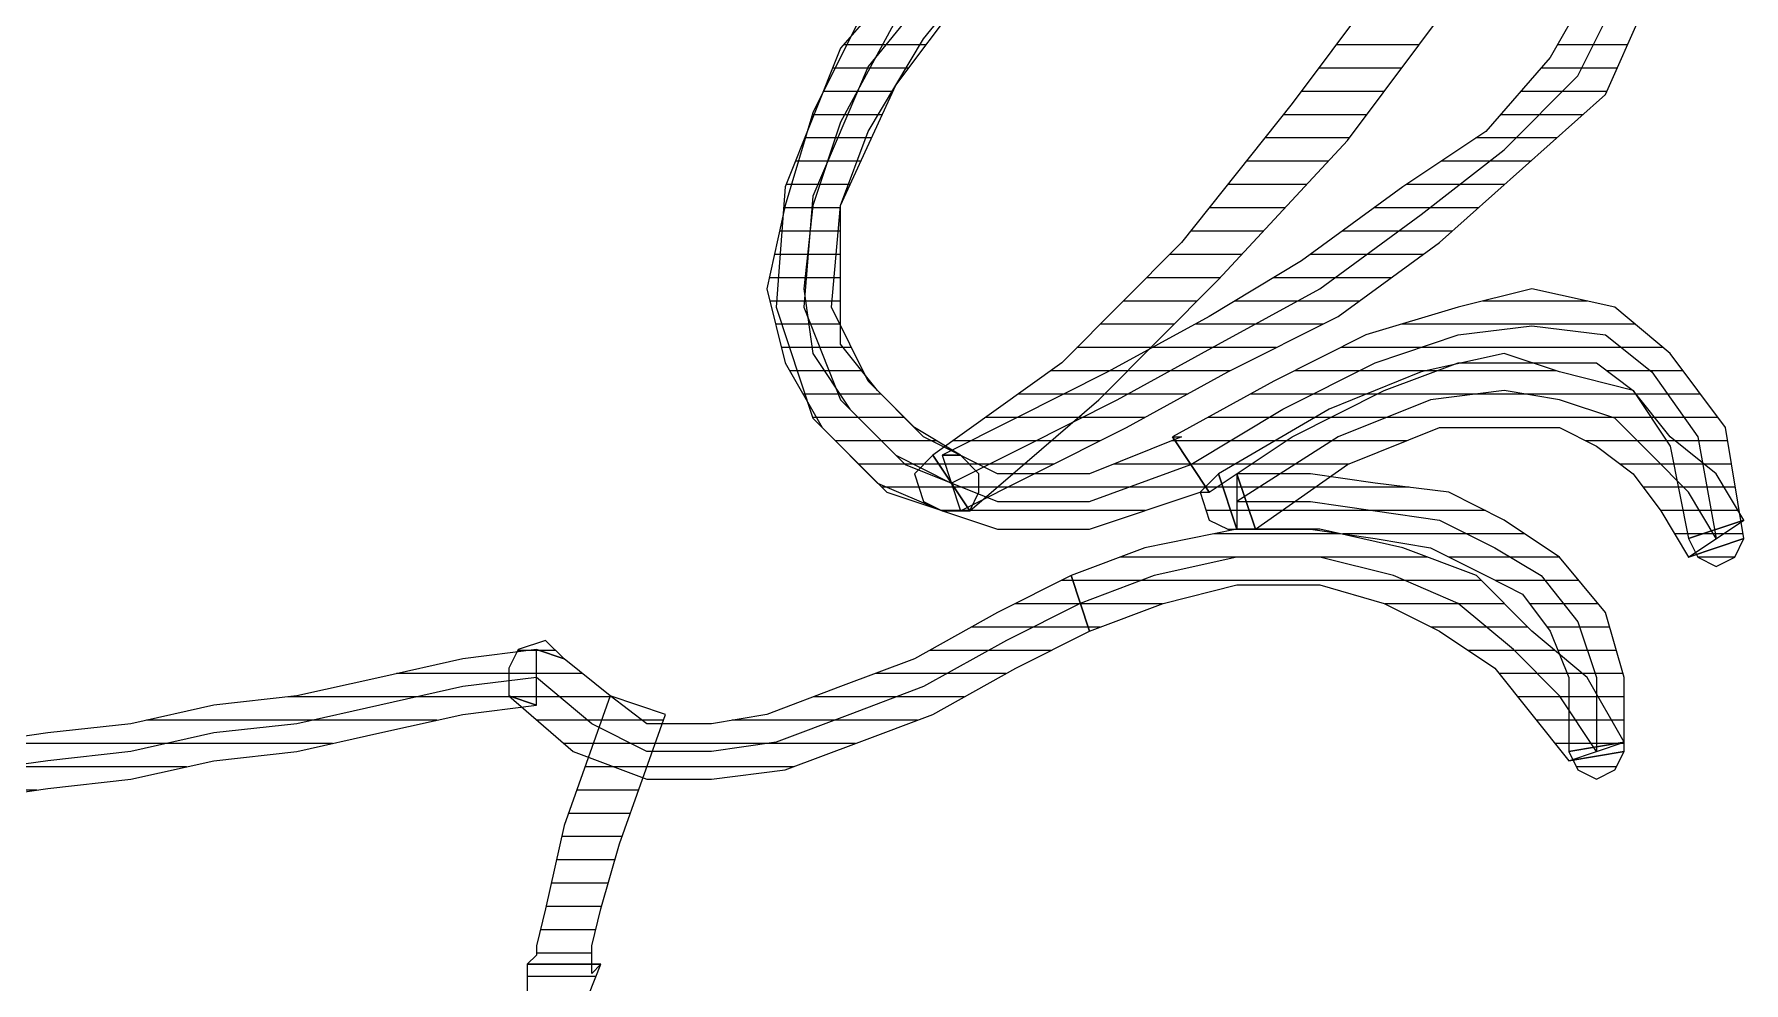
# Model space of a CAD drawing. Header units: millimetres. Extents: x 33350 to 35310, y -217097 to -211540.
# Drawn here: x 34599.05 to 34608.22, y -214352.88 to -214347.79 of the extents above; entities that cross this region are included whole.
import ezdxf

# ---------------------------------------------------------------- set-up
doc = ezdxf.new("R2010")
doc.units = ezdxf.units.MM
doc.header["$LTSCALE"] = 60
doc.header["$MEASUREMENT"] = 0
pattern_1 = [(360, (-5108.51305, -673.59423), (1e-16, 0.125), [25])]

# ---------------------------------------------------------------- blocks, each defined once
blk = doc.blocks.new('by')
at = {"ltscale": 30}
h = blk.add_hatch(dxfattribs=at)
h.set_pattern_fill('DC_LINES', color=256, scale=0.1, style=0)
h.set_pattern_definition(pattern_1)
edge = h.paths.add_edge_path(flags=0)
edge.add_line((6392.739, 2220.5842), (6392.8874, 2220.0377))
edge.add_line((6392.8874, 2220.0377), (6393.1843, 2219.2927))
edge.add_line((6393.1843, 2219.2927), (6393.5808, 2218.5972))
edge.add_line((6393.5808, 2218.5972), (6394.0749, 2217.8024))
edge.add_line((6394.0749, 2217.8024), (6394.6687, 2217.0076))
edge.add_line((6394.6687, 2217.0076), (6395.2624, 2216.2626))
edge.add_line((6395.2624, 2216.2626), (6395.906, 2215.6168))
edge.add_line((6395.906, 2215.6168), (6396.5984, 2215.1201))
edge.add_line((6396.5984, 2215.1201), (6396.4001, 2214.822))
edge.add_line((6396.4001, 2214.822), (6395.7077, 2215.418))
edge.add_line((6395.7077, 2215.418), (6395.0642, 2216.0639))
edge.add_line((6395.0642, 2216.0639), (6394.3718, 2216.8089))
edge.add_line((6394.3718, 2216.8089), (6393.778, 2217.6037))
edge.add_line((6393.778, 2217.6037), (6393.2839, 2218.3985))
edge.add_line((6393.2839, 2218.3985), (6392.8874, 2219.1933))
edge.add_line((6392.8874, 2219.1933), (6392.5905, 2219.9384))
edge.add_line((6392.5905, 2219.9384), (6392.4421, 2220.5842))
h = blk.add_hatch(dxfattribs=at)
h.set_pattern_fill('DC_LINES', color=256, scale=0.1, style=0)
h.set_pattern_definition(pattern_1)
edge = h.paths.add_edge_path(flags=0)
edge.add_line((6395.3122, 2215.2194), (6395.2624, 2215.2194))
edge.add_line((6395.2624, 2215.2194), (6395.7575, 2215.0206))
edge.add_line((6395.7575, 2215.0206), (6396.2517, 2215.0206))
edge.add_line((6396.2517, 2215.0206), (6396.6482, 2215.2194))
edge.add_line((6396.6482, 2215.2194), (6396.945, 2215.5174))
edge.add_line((6396.945, 2215.5174), (6397.1423, 2215.9148))
edge.add_line((6397.1423, 2215.9148), (6397.0935, 2216.4613))
edge.add_line((6397.0935, 2216.4613), (6396.7966, 2217.107))
edge.add_line((6396.7966, 2217.107), (6396.2029, 2217.9018))
edge.add_line((6396.2029, 2217.9018), (6396.4001, 2218.1005))
edge.add_line((6396.4001, 2218.1005), (6397.0935, 2217.3057))
edge.add_line((6397.0935, 2217.3057), (6397.3904, 2216.5606))
edge.add_line((6397.3904, 2216.5606), (6397.4392, 2215.9148))
edge.add_line((6397.4392, 2215.9148), (6397.2419, 2215.3187))
edge.add_line((6397.2419, 2215.3187), (6396.8454, 2214.9213))
edge.add_line((6396.8454, 2214.9213), (6396.2517, 2214.7227))
edge.add_line((6396.2517, 2214.7227), (6395.7575, 2214.7227))
edge.add_line((6395.7575, 2214.7227), (6395.1638, 2214.9213))
edge.add_line((6395.1638, 2214.9213), (6395.114, 2214.9213))
h = blk.add_hatch(dxfattribs=at)
h.set_pattern_fill('DC_LINES', color=256, scale=0.1, style=0)
h.set_pattern_definition(pattern_1)
edge = h.paths.add_edge_path(flags=0)
edge.add_line((6396.5486, 2215.1201), (6396.4499, 2215.1201))
edge.add_line((6396.4499, 2215.1201), (6396.697, 2215.2691))
edge.add_line((6396.697, 2215.2691), (6396.8952, 2215.4677))
edge.add_line((6396.8952, 2215.4677), (6397.0935, 2215.7161))
edge.add_line((6397.0935, 2215.7161), (6397.0935, 2216.0142))
edge.add_line((6397.0935, 2216.0142), (6397.0935, 2216.4613))
edge.add_line((6397.0935, 2216.4613), (6396.945, 2216.8587))
edge.add_line((6396.945, 2216.8587), (6396.6482, 2217.3554))
edge.add_line((6396.6482, 2217.3554), (6396.2029, 2217.9018))
edge.add_line((6396.2029, 2217.9018), (6396.4001, 2218.1005))
edge.add_line((6396.4001, 2218.1005), (6396.945, 2217.5541))
edge.add_line((6396.945, 2217.5541), (6397.2419, 2216.958))
edge.add_line((6397.2419, 2216.958), (6397.3904, 2216.4613))
edge.add_line((6397.3904, 2216.4613), (6397.489, 2216.0142))
edge.add_line((6397.489, 2216.0142), (6397.3904, 2215.6168))
edge.add_line((6397.3904, 2215.6168), (6397.1921, 2215.2691))
edge.add_line((6397.1921, 2215.2691), (6396.8952, 2214.971))
edge.add_line((6396.8952, 2214.971), (6396.5486, 2214.822))
edge.add_line((6396.5486, 2214.822), (6396.4499, 2214.822))
edge.add_line((6396.4499, 2214.822), (6396.5486, 2214.822))
edge.add_line((6396.5486, 2214.822), (6396.4001, 2214.822))
edge.add_line((6396.4001, 2214.822), (6396.3513, 2214.9213))
edge.add_line((6396.3513, 2214.9213), (6396.3513, 2215.0206))
edge.add_line((6396.3513, 2215.0206), (6396.4499, 2215.1201))
h = blk.add_hatch(dxfattribs=at)
h.set_pattern_fill('DC_LINES', color=256, scale=0.1, style=0)
h.set_pattern_definition(pattern_1)
edge = h.paths.add_edge_path(flags=0)
edge.add_line((6393.0857, 2217.6037), (6393.2839, 2217.256))
edge.add_line((6393.2839, 2217.256), (6393.6296, 2216.8587))
edge.add_line((6393.6296, 2216.8587), (6394.0749, 2216.5606))
edge.add_line((6394.0749, 2216.5606), (6394.6198, 2216.1632))
edge.add_line((6394.6198, 2216.1632), (6395.114, 2215.8651))
edge.add_line((6395.114, 2215.8651), (6395.6579, 2215.5672))
edge.add_line((6395.6579, 2215.5672), (6396.153, 2215.3187))
edge.add_line((6396.153, 2215.3187), (6396.5486, 2215.1201))
edge.add_line((6396.5486, 2215.1201), (6396.4499, 2214.822))
edge.add_line((6396.4499, 2214.822), (6396.0544, 2215.0206))
edge.add_line((6396.0544, 2215.0206), (6395.5593, 2215.2691))
edge.add_line((6395.5593, 2215.2691), (6395.0154, 2215.5672))
edge.add_line((6395.0154, 2215.5672), (6394.4216, 2215.8651))
edge.add_line((6394.4216, 2215.8651), (6393.8777, 2216.2626))
edge.add_line((6393.8777, 2216.2626), (6393.4323, 2216.6599))
edge.add_line((6393.4323, 2216.6599), (6392.987, 2217.0573))
edge.add_line((6392.987, 2217.0573), (6392.7888, 2217.5044))
h = blk.add_hatch(dxfattribs=at)
h.set_pattern_fill('DC_LINES', color=256, scale=0.1, style=0)
h.set_pattern_definition(pattern_1)
edge = h.paths.add_edge_path(flags=0)
edge.add_line((6392.5417, 2214.5736), (6392.2448, 2214.673))
edge.add_line((6392.2448, 2214.673), (6392.3435, 2215.2691))
edge.add_line((6392.3435, 2215.2691), (6392.6404, 2215.6665))
edge.add_line((6392.6404, 2215.6665), (6392.9372, 2215.9148))
edge.add_line((6392.9372, 2215.9148), (6393.3825, 2216.0142))
edge.add_line((6393.3825, 2216.0142), (6393.778, 2215.9148))
edge.add_line((6393.778, 2215.9148), (6394.2732, 2215.7658))
edge.add_line((6394.2732, 2215.7658), (6394.7673, 2215.5174))
edge.add_line((6394.7673, 2215.5174), (6395.3122, 2215.2194))
edge.add_line((6395.3122, 2215.2194), (6395.114, 2214.9213))
edge.add_line((6395.114, 2214.9213), (6394.6687, 2215.2194))
edge.add_line((6394.6687, 2215.2194), (6394.1745, 2215.4677))
edge.add_line((6394.1745, 2215.4677), (6393.778, 2215.6168))
edge.add_line((6393.778, 2215.6168), (6393.3825, 2215.6168))
edge.add_line((6393.3825, 2215.6168), (6393.0359, 2215.6168))
edge.add_line((6393.0359, 2215.6168), (6392.8386, 2215.4677))
edge.add_line((6392.8386, 2215.4677), (6392.6404, 2215.1698))
edge.add_line((6392.6404, 2215.1698), (6392.5417, 2214.673))
edge.add_line((6392.5417, 2214.673), (6392.2448, 2214.7723))
edge.add_line((6392.2448, 2214.7723), (6392.5417, 2214.673))
edge.add_line((6392.5417, 2214.673), (6392.4919, 2214.5736))
edge.add_line((6392.4919, 2214.5736), (6392.3933, 2214.5239))
edge.add_line((6392.3933, 2214.5239), (6392.2937, 2214.5736))
edge.add_line((6392.2937, 2214.5736), (6392.2448, 2214.673))
h = blk.add_hatch(dxfattribs=at)
h.set_pattern_fill('DC_LINES', color=256, scale=0.1, style=0)
h.set_pattern_definition(pattern_1)
edge = h.paths.add_edge_path(flags=0)
edge.add_line((6394.9655, 2215.0206), (6394.8669, 2214.7227))
edge.add_line((6394.8669, 2214.7227), (6394.3718, 2215.0703))
edge.add_line((6394.3718, 2215.0703), (6393.8777, 2215.2691))
edge.add_line((6393.8777, 2215.2691), (6393.531, 2215.2691))
edge.add_line((6393.531, 2215.2691), (6393.2341, 2215.2691))
edge.add_line((6393.2341, 2215.2691), (6393.0359, 2215.1698))
edge.add_line((6393.0359, 2215.1698), (6392.8386, 2215.0206))
edge.add_line((6392.8386, 2215.0206), (6392.6902, 2214.822))
edge.add_line((6392.6902, 2214.822), (6392.5417, 2214.5736))
edge.add_line((6392.5417, 2214.5736), (6392.2448, 2214.7723))
edge.add_line((6392.2448, 2214.7723), (6392.3933, 2215.0206))
edge.add_line((6392.3933, 2215.0206), (6392.6404, 2215.2194))
edge.add_line((6392.6404, 2215.2194), (6392.8386, 2215.4677))
edge.add_line((6392.8386, 2215.4677), (6393.2341, 2215.5672))
edge.add_line((6393.2341, 2215.5672), (6393.531, 2215.6665))
edge.add_line((6393.531, 2215.6665), (6393.9763, 2215.5672))
edge.add_line((6393.9763, 2215.5672), (6394.4714, 2215.3684))
edge.add_line((6394.4714, 2215.3684), (6395.0642, 2215.0206))
edge.add_line((6395.0642, 2215.0206), (6394.9655, 2214.7227))
edge.add_line((6394.9655, 2214.7227), (6395.0642, 2215.0206))
edge.add_line((6395.0642, 2215.0206), (6395.1638, 2214.9213))
edge.add_line((6395.1638, 2214.9213), (6395.114, 2214.7723))
edge.add_line((6395.114, 2214.7723), (6395.0154, 2214.7227))
edge.add_line((6395.0154, 2214.7227), (6394.8669, 2214.7227))
h = blk.add_hatch(dxfattribs=at)
h.set_pattern_fill('DC_LINES', color=256, scale=0.1, style=0)
h.set_pattern_definition(pattern_1)
edge = h.paths.add_edge_path(flags=0)
edge.add_line((6393.1843, 2213.4808), (6392.8874, 2213.5305))
edge.add_line((6392.8874, 2213.5305), (6392.8874, 2213.9279))
edge.add_line((6392.8874, 2213.9279), (6392.987, 2214.2756))
edge.add_line((6392.987, 2214.2756), (6393.2341, 2214.5736))
edge.add_line((6393.2341, 2214.5736), (6393.531, 2214.7723))
edge.add_line((6393.531, 2214.7723), (6393.8279, 2214.9213))
edge.add_line((6393.8279, 2214.9213), (6394.2234, 2214.971))
edge.add_line((6394.2234, 2214.971), (6394.57, 2215.0206))
edge.add_line((6394.57, 2215.0206), (6394.9655, 2215.0206))
edge.add_line((6394.9655, 2215.0206), (6394.9655, 2214.7227))
edge.add_line((6394.9655, 2214.7227), (6394.57, 2214.7227))
edge.add_line((6394.57, 2214.7227), (6394.2234, 2214.673))
edge.add_line((6394.2234, 2214.673), (6393.9265, 2214.6232))
edge.add_line((6393.9265, 2214.6232), (6393.6296, 2214.4743))
edge.add_line((6393.6296, 2214.4743), (6393.4323, 2214.375))
edge.add_line((6393.4323, 2214.375), (6393.2839, 2214.1762))
edge.add_line((6393.2839, 2214.1762), (6393.1843, 2213.9279))
edge.add_line((6393.1843, 2213.9279), (6393.1843, 2213.5305))
edge.add_line((6393.1843, 2213.5305), (6392.8874, 2213.5802))
edge.add_line((6392.8874, 2213.5802), (6393.1843, 2213.5305))
edge.add_line((6393.1843, 2213.5305), (6393.1355, 2213.431))
edge.add_line((6393.1355, 2213.431), (6393.0359, 2213.3814))
edge.add_line((6393.0359, 2213.3814), (6392.9372, 2213.431))
edge.add_line((6392.9372, 2213.431), (6392.8874, 2213.5305))
h = blk.add_hatch(dxfattribs=at)
h.set_pattern_fill('DC_LINES', color=256, scale=0.1, style=0)
h.set_pattern_definition(pattern_1)
edge = h.paths.add_edge_path(flags=0)
edge.add_line((6395.7575, 2214.1762), (6395.362, 2214.3252))
edge.add_line((6395.362, 2214.3252), (6394.9655, 2214.4246))
edge.add_line((6394.9655, 2214.4246), (6394.5202, 2214.4246))
edge.add_line((6394.5202, 2214.4246), (6394.1745, 2214.3252))
edge.add_line((6394.1745, 2214.3252), (6393.8777, 2214.1762))
edge.add_line((6393.8777, 2214.1762), (6393.5808, 2213.9776))
edge.add_line((6393.5808, 2213.9776), (6393.3825, 2213.7291))
edge.add_line((6393.3825, 2213.7291), (6393.1843, 2213.4808))
edge.add_line((6393.1843, 2213.4808), (6392.8874, 2213.5802))
edge.add_line((6392.8874, 2213.5802), (6393.0857, 2213.9279))
edge.add_line((6393.0857, 2213.9279), (6393.3825, 2214.1762))
edge.add_line((6393.3825, 2214.1762), (6393.6794, 2214.4743))
edge.add_line((6393.6794, 2214.4743), (6394.0749, 2214.6232))
edge.add_line((6394.0749, 2214.6232), (6394.5202, 2214.7227))
edge.add_line((6394.5202, 2214.7227), (6394.9655, 2214.7227))
edge.add_line((6394.9655, 2214.7227), (6395.4607, 2214.6232))
edge.add_line((6395.4607, 2214.6232), (6395.8562, 2214.4743))
h = blk.add_hatch(dxfattribs=at)
h.set_pattern_fill('DC_LINES', color=256, scale=0.1, style=0)
h.set_pattern_definition(pattern_1)
edge = h.paths.add_edge_path(flags=0)
edge.add_line((6398.7263, 2213.7788), (6398.8738, 2213.8285))
edge.add_line((6398.8738, 2213.8285), (6398.528, 2213.5305))
edge.add_line((6398.528, 2213.5305), (6398.1325, 2213.3814))
edge.add_line((6398.1325, 2213.3814), (6397.7859, 2213.3814))
edge.add_line((6397.7859, 2213.3814), (6397.3904, 2213.431))
edge.add_line((6397.3904, 2213.431), (6396.9939, 2213.5802))
edge.add_line((6396.9939, 2213.5802), (6396.5984, 2213.7291))
edge.add_line((6396.5984, 2213.7291), (6396.153, 2213.9776))
edge.add_line((6396.153, 2213.9776), (6395.7575, 2214.1762))
edge.add_line((6395.7575, 2214.1762), (6395.8562, 2214.4743))
edge.add_line((6395.8562, 2214.4743), (6396.2517, 2214.2756))
edge.add_line((6396.2517, 2214.2756), (6396.697, 2214.0272))
edge.add_line((6396.697, 2214.0272), (6397.0935, 2213.8781))
edge.add_line((6397.0935, 2213.8781), (6397.489, 2213.7291))
edge.add_line((6397.489, 2213.7291), (6397.7859, 2213.6795))
edge.add_line((6397.7859, 2213.6795), (6398.1325, 2213.6795))
edge.add_line((6398.1325, 2213.6795), (6398.3298, 2213.8285))
edge.add_line((6398.3298, 2213.8285), (6398.5779, 2214.0272))
edge.add_line((6398.5779, 2214.0272), (6398.7263, 2214.0769))
edge.add_line((6398.7263, 2214.0769), (6398.5779, 2214.0272))
edge.add_line((6398.5779, 2214.0272), (6398.6765, 2214.1265))
edge.add_line((6398.6765, 2214.1265), (6398.8249, 2214.0769))
edge.add_line((6398.8249, 2214.0769), (6398.8738, 2213.9776))
edge.add_line((6398.8738, 2213.9776), (6398.8738, 2213.8285))
h = blk.add_hatch(dxfattribs=at)
h.set_pattern_fill('DC_LINES', color=256, scale=0.1, style=0)
h.set_pattern_definition(pattern_1)
edge = h.paths.add_edge_path(flags=0)
edge.add_line((6401.9909, 2213.2324), (6401.6941, 2213.2821))
edge.add_line((6401.6941, 2213.2821), (6401.3484, 2213.3317))
edge.add_line((6401.3484, 2213.3317), (6400.903, 2213.3814))
edge.add_line((6400.903, 2213.3814), (6400.4577, 2213.4808))
edge.add_line((6400.4577, 2213.4808), (6400.0124, 2213.5305))
edge.add_line((6400.0124, 2213.5305), (6399.5671, 2213.6298))
edge.add_line((6399.5671, 2213.6298), (6399.1218, 2213.7291))
edge.add_line((6399.1218, 2213.7291), (6398.7263, 2213.7788))
edge.add_line((6398.7263, 2213.7788), (6398.7263, 2214.0769))
edge.add_line((6398.7263, 2214.0769), (6399.1218, 2214.0272))
edge.add_line((6399.1218, 2214.0272), (6399.5671, 2213.9279))
edge.add_line((6399.5671, 2213.9279), (6400.0124, 2213.8285))
edge.add_line((6400.0124, 2213.8285), (6400.4577, 2213.7788))
edge.add_line((6400.4577, 2213.7788), (6400.903, 2213.6795))
edge.add_line((6400.903, 2213.6795), (6401.3484, 2213.6298))
edge.add_line((6401.3484, 2213.6298), (6401.6941, 2213.5802))
edge.add_line((6401.6941, 2213.5802), (6401.9909, 2213.5305))
h = blk.add_hatch(dxfattribs=at)
h.set_pattern_fill('DC_LINES', color=256, scale=0.1, style=0)
h.set_pattern_definition(pattern_1)
edge = h.paths.add_edge_path(flags=0)
edge.add_line((6398.3796, 2212.388), (6398.4284, 2212.3383))
edge.add_line((6398.4284, 2212.3383), (6398.4284, 2212.4873))
edge.add_line((6398.4284, 2212.4873), (6398.3796, 2212.686))
edge.add_line((6398.3796, 2212.686), (6398.281, 2213.0337))
edge.add_line((6398.281, 2213.0337), (6398.0329, 2213.7291))
edge.add_line((6398.0329, 2213.7291), (6398.3298, 2213.8285))
edge.add_line((6398.3298, 2213.8285), (6398.5779, 2213.1331))
edge.add_line((6398.5779, 2213.1331), (6398.6765, 2212.686))
edge.add_line((6398.6765, 2212.686), (6398.7263, 2212.4873))
edge.add_line((6398.7263, 2212.4873), (6398.7263, 2212.4376))
edge.add_line((6398.7263, 2212.4376), (6398.7751, 2212.388))
h = blk.add_hatch(dxfattribs=at)
h.set_pattern_fill('DC_LINES', color=256, scale=0.1, style=0)
h.set_pattern_definition(pattern_1)
edge = h.paths.add_edge_path(flags=0)
edge.add_line((6399.0232, 2211.1958), (6398.7751, 2211.4938))
edge.add_line((6398.7751, 2211.4938), (6398.6267, 2211.8416))
edge.add_line((6398.6267, 2211.8416), (6398.4782, 2212.1395))
edge.add_line((6398.4782, 2212.1395), (6398.3796, 2212.388))
edge.add_line((6398.3796, 2212.388), (6398.7751, 2212.388))
edge.add_line((6398.7751, 2212.388), (6398.7751, 2212.2389))
edge.add_line((6398.7751, 2212.2389), (6398.9236, 2211.9409))
edge.add_line((6398.9236, 2211.9409), (6399.072, 2211.6926))
edge.add_line((6399.072, 2211.6926), (6399.2204, 2211.4938))
for p, q in [((6396.4001, 2218.1005, -4.5045), (6397.0935, 2217.3057, -4.5045)), ((6396.3015, 2218.0012, -4.5045), (6396.945, 2217.2064, -4.5045)), ((6396.6482, 2217.3554, -4.5045), (6396.2029, 2217.9018, -4.5045)), ((6396.7966, 2217.107, -4.5045), (6396.2029, 2217.9018, -4.5045)), ((6394.0749, 2217.8024, -4.5045), (6394.6687, 2217.0076, -4.5045)), ((6393.0857, 2217.6037, -4.5045), (6393.2839, 2217.256, -4.5045)), ((6394.3718, 2216.8089, -4.5045), (6393.778, 2217.6037, -4.5045)), ((6392.987, 2217.0573, -4.5045), (6392.7888, 2217.5044, -4.5045)), ((6393.1355, 2217.1566, -4.5045), (6392.9372, 2217.5541, -4.5045)), ((6396.945, 2217.5541, -4.5045), (6397.2419, 2216.958, -4.5045)), ((6396.7966, 2217.4547, -4.5045), (6397.0935, 2216.9083, -4.5045)), ((6396.945, 2216.8587, -4.5045), (6396.6482, 2217.3554, -4.5045)), ((6393.2839, 2217.256, -4.5045), (6393.6296, 2216.8587, -4.5045)), ((6397.0935, 2217.3057, -4.5045), (6397.3904, 2216.5606, -4.5045)), ((6393.531, 2216.7593, -4.5045), (6393.1355, 2217.1566, -4.5045)), ((6396.945, 2217.2064, -4.5045), (6397.2419, 2216.5109, -4.5045)), ((6393.4323, 2216.6599, -4.5045), (6392.987, 2217.0573, -4.5045)), ((6397.0935, 2216.4613, -4.5045), (6396.7966, 2217.107, -4.5045)), ((6394.6687, 2217.0076, -4.5045), (6395.2624, 2216.2626, -4.5045)), ((6397.2419, 2216.958, -4.5045), (6397.3904, 2216.4613, -4.5045)), ((6393.6296, 2216.8587, -4.5045), (6394.0749, 2216.5606, -4.5045)), ((6397.0935, 2216.4613, -4.5045), (6396.945, 2216.8587, -4.5045)), ((6397.0935, 2216.9083, -4.5045), (6397.2419, 2216.4613, -4.5045)), ((6395.0642, 2216.0639, -4.5045), (6394.3718, 2216.8089, -4.5045)), ((6393.9763, 2216.4116, -4.5045), (6393.531, 2216.7593, -4.5045)), ((6393.8777, 2216.2626, -4.5045), (6393.4323, 2216.6599, -4.5045)), ((6394.0749, 2216.5606, -4.5045), (6394.6198, 2216.1632, -4.5045)), ((6397.2419, 2216.5109, -4.5045), (6397.2907, 2215.9148, -4.5045)), ((6397.3904, 2216.5606, -4.5045), (6397.4392, 2215.9148, -4.5045)), ((6394.5202, 2216.0142, -4.5045), (6393.9763, 2216.4116, -4.5045)), ((6397.0935, 2216.0142, -4.5045), (6397.0935, 2216.4613, -4.5045)), ((6397.1423, 2215.9148, -4.5045), (6397.0935, 2216.4613, -4.5045)), ((6397.2419, 2216.4613, -4.5045), (6397.2907, 2216.0142, -4.5045)), ((6397.3904, 2216.4613, -4.5045), (6397.489, 2216.0142, -4.5045)), ((6394.4216, 2215.8651, -4.5045), (6393.8777, 2216.2626, -4.5045)), ((6395.2624, 2216.2626, -4.5045), (6395.906, 2215.6168, -4.5045)), ((6394.6198, 2216.1632, -4.5045), (6395.114, 2215.8651, -4.5045)), ((6395.7077, 2215.418, -4.5045), (6395.0642, 2216.0639, -4.5045)), ((6392.9372, 2215.9148, -4.5045), (6393.3825, 2216.0142, -4.5045)), ((6393.3825, 2216.0142, -4.5045), (6393.778, 2215.9148, -4.5045)), ((6395.0642, 2215.7161, -4.5045), (6394.5202, 2216.0142, -4.5045)), ((6397.0935, 2215.7161, -4.5045), (6397.0935, 2216.0142, -4.5045)), ((6397.2907, 2216.0142, -4.5045), (6397.2419, 2215.6665, -4.5045)), ((6397.489, 2216.0142, -4.5045), (6397.3904, 2215.6168, -4.5045)), ((6392.6404, 2215.6665, -4.5045), (6392.9372, 2215.9148, -4.5045)), ((6393.778, 2215.9148, -4.5045), (6394.2732, 2215.7658, -4.5045)), ((6395.0154, 2215.5672, -4.5045), (6394.4216, 2215.8651, -4.5045)), ((6395.114, 2215.8651, -4.5045), (6395.6579, 2215.5672, -4.5045)), ((6396.945, 2215.5174, -4.5045), (6397.1423, 2215.9148, -4.5045)), ((6397.2907, 2215.9148, -4.5045), (6397.0935, 2215.418, -4.5045)), ((6397.4392, 2215.9148, -4.5045), (6397.2419, 2215.3187, -4.5045)), ((6392.987, 2215.7658, -4.5045), (6392.739, 2215.5672, -4.5045)), ((6393.3825, 2215.8155, -4.5045), (6392.987, 2215.7658, -4.5045)), ((6393.778, 2215.7658, -4.5045), (6393.3825, 2215.8155, -4.5045)), ((6394.2234, 2215.6168, -4.5045), (6393.778, 2215.7658, -4.5045)), ((6394.2732, 2215.7658, -4.5045), (6394.7673, 2215.5174, -4.5045)), ((6392.3435, 2215.2691, -4.5045), (6392.6404, 2215.6665, -4.5045)), ((6393.2341, 2215.5672, -4.5045), (6393.531, 2215.6665, -4.5045)), ((6393.531, 2215.6665, -4.5045), (6393.9763, 2215.5672, -4.5045)), ((6395.6091, 2215.418, -4.5045), (6395.0642, 2215.7161, -4.5045)), ((6396.8952, 2215.4677, -4.5045), (6397.0935, 2215.7161, -4.5045)), ((6397.2419, 2215.6665, -4.5045), (6397.0437, 2215.3684, -4.5045)), ((6393.0359, 2215.6168, -4.5045), (6392.8386, 2215.4677, -4.5045)), ((6393.3825, 2215.6168, -4.5045), (6393.0359, 2215.6168, -4.5045)), ((6393.778, 2215.6168, -4.5045), (6393.3825, 2215.6168, -4.5045)), ((6394.1745, 2215.4677, -4.5045), (6393.778, 2215.6168, -4.5045)), ((6394.7185, 2215.3684, -4.5045), (6394.2234, 2215.6168, -4.5045)), ((6395.906, 2215.6168, -4.5045), (6396.5984, 2215.1201, -4.5045)), ((6397.3904, 2215.6168, -4.5045), (6397.1921, 2215.2691, -4.5045)), ((6392.739, 2215.5672, -4.5045), (6392.4919, 2215.2194, -4.5045)), ((6392.8386, 2215.4677, -4.5045), (6393.2341, 2215.5672, -4.5045)), ((6393.9763, 2215.5672, -4.5045), (6394.4714, 2215.3684, -4.5045)), ((6394.7673, 2215.5174, -4.5045), (6395.3122, 2215.2194, -4.5045)), ((6395.5593, 2215.2691, -4.5045), (6395.0154, 2215.5672, -4.5045)), ((6395.6579, 2215.5672, -4.5045), (6396.153, 2215.3187, -4.5045)), ((6396.6482, 2215.2194, -4.5045), (6396.945, 2215.5174, -4.5045)), ((6392.8386, 2215.4677, -4.5045), (6392.6404, 2215.1698, -4.5045)), ((6392.6404, 2215.2194, -4.5045), (6392.8386, 2215.4677, -4.5045)), ((6392.9372, 2215.3187, -4.5045), (6393.2341, 2215.418, -4.5045)), ((6393.2341, 2215.418, -4.5045), (6393.531, 2215.4677, -4.5045)), ((6393.531, 2215.4677, -4.5045), (6393.9265, 2215.418, -4.5045)), ((6393.9265, 2215.418, -4.5045), (6394.4216, 2215.2194, -4.5045)), ((6394.6687, 2215.2194, -4.5045), (6394.1745, 2215.4677, -4.5045)), ((6396.1032, 2215.1698, -4.5045), (6395.6091, 2215.418, -4.5045)), ((6396.4001, 2214.822, -4.5045), (6395.7077, 2215.418, -4.5045)), ((6396.697, 2215.2691, -4.5045), (6396.8952, 2215.4677, -4.5045)), ((6397.0935, 2215.418, -4.5045), (6396.7468, 2215.0703, -4.5045)), ((6392.739, 2215.1201, -4.5045), (6392.9372, 2215.3187, -4.5045)), ((6394.4714, 2215.3684, -4.5045), (6395.0642, 2215.0206, -4.5045)), ((6395.2126, 2215.0703, -4.5045), (6394.7185, 2215.3684, -4.5045)), ((6396.153, 2215.3187, -4.5045), (6396.5486, 2215.1201, -4.5045)), ((6397.0437, 2215.3684, -4.5045), (6396.7966, 2215.1201, -4.5045)), ((6397.2419, 2215.3187, -4.5045), (6396.8454, 2214.9213, -4.5045)), ((6392.2448, 2214.673, -4.5045), (6392.3435, 2215.2691, -4.5045)), ((6392.4919, 2215.2194, -4.5045), (6392.3933, 2214.673, -4.5045)), ((6392.3933, 2215.0206, -4.5045), (6392.6404, 2215.2194, -4.5045)), ((6393.2341, 2215.2691, -4.5045), (6393.0359, 2215.1698, -4.5045)), ((6393.531, 2215.2691, -4.5045), (6393.2341, 2215.2691, -4.5045)), ((6393.8777, 2215.2691, -4.5045), (6393.531, 2215.2691, -4.5045)), ((6394.3718, 2215.0703, -4.5045), (6393.8777, 2215.2691, -4.5045)), ((6394.4216, 2215.2194, -4.5045), (6394.9655, 2214.8717, -4.5045)), ((6395.114, 2214.9213, -4.5045), (6394.6687, 2215.2194, -4.5045)), ((6395.114, 2214.9213, -4.5045), (6395.3122, 2215.2194, -4.5045)), ((6395.3122, 2215.2194, -4.5045), (6395.114, 2214.9213, -4.5045)), ((6395.3122, 2215.2194, -4.5045), (6395.2624, 2215.2194, -4.5045)), ((6395.2624, 2215.2194, -4.5045), (6395.7575, 2215.0206, -4.5045)), ((6395.3122, 2215.2194, -4.5045), (6395.3122, 2215.2194, -4.5045)), ((6396.0544, 2215.0206, -4.5045), (6395.5593, 2215.2691, -4.5045)), ((6396.2517, 2215.0206, -4.5045), (6396.6482, 2215.2194, -4.5045)), ((6396.4499, 2215.1201, -4.5045), (6396.697, 2215.2691, -4.5045)), ((6397.1921, 2215.2691, -4.5045), (6396.8952, 2214.971, -4.5045)), ((6392.6404, 2215.1698, -4.5045), (6392.5417, 2214.673, -4.5045)), ((6392.5417, 2214.9213, -4.5045), (6392.739, 2215.1201, -4.5045)), ((6393.0359, 2215.1698, -4.5045), (6392.8386, 2215.0206, -4.5045)), ((6396.4997, 2214.971, -4.5045), (6396.1032, 2215.1698, -4.5045)), ((6396.3513, 2215.0206, -4.5045), (6396.4499, 2215.1201, -4.5045)), ((6396.4001, 2214.822, -4.5045), (6396.5984, 2215.1201, -4.5045)), ((6396.5984, 2215.1201, -4.5045), (6396.4001, 2214.822, -4.5045)), ((6396.5486, 2215.1201, -4.5045), (6396.4499, 2215.1201, -4.5045)), ((6396.4499, 2215.1201, -4.5045), (6396.5486, 2215.1201, -4.5045)), ((6396.5486, 2215.1201, -4.5045), (6396.4499, 2214.822, -4.5045)), ((6396.7966, 2215.1201, -4.5045), (6396.4997, 2214.971, -4.5045)), ((6396.5486, 2215.1201, -4.5045), (6396.5486, 2215.1201, -4.5045)), ((6396.5984, 2215.1201, -4.5045), (6396.697, 2215.0206, -4.5045)), ((6396.5984, 2215.1201, -4.5045), (6396.5984, 2215.1201, -4.5045)), ((6392.2448, 2214.7723, -4.5045), (6392.3933, 2215.0206, -4.5045)), ((6392.8386, 2215.0206, -4.5045), (6392.6902, 2214.822, -4.5045)), ((6394.2234, 2214.971, -4.5045), (6394.57, 2215.0206, -4.5045)), ((6394.8669, 2214.7227, -4.5045), (6394.3718, 2215.0703, -4.5045)), ((6394.57, 2215.0206, -4.5045), (6394.9655, 2215.0206, -4.5045)), ((6394.9655, 2215.0206, -4.5045), (6394.8669, 2214.7227, -4.5045)), ((6394.8669, 2214.7227, -4.5045), (6394.9655, 2215.0206, -4.5045)), ((6394.9655, 2215.0206, -4.5045), (6394.9655, 2214.7227, -4.5045)), ((6395.0642, 2215.0206, -4.5045), (6394.9655, 2214.7227, -4.5045)), ((6394.9655, 2214.7227, -4.5045), (6395.0642, 2215.0206, -4.5045)), ((6394.9655, 2215.0206, -4.5045), (6394.9655, 2215.0206, -4.5045)), ((6395.0642, 2215.0206, -4.5045), (6395.1638, 2214.9213, -4.5045)), ((6395.7575, 2214.8717, -4.5045), (6395.2126, 2215.0703, -4.5045)), ((6395.7575, 2215.0206, -4.5045), (6396.2517, 2215.0206, -4.5045)), ((6396.4499, 2214.822, -4.5045), (6396.0544, 2215.0206, -4.5045)), ((6396.7468, 2215.0703, -4.5045), (6396.2517, 2214.8717, -4.5045)), ((6396.3513, 2214.9213, -4.5045), (6396.3513, 2215.0206, -4.5045)), ((6396.697, 2215.0206, -4.5045), (6396.6482, 2214.8717, -4.5045)), ((6393.8279, 2214.9213, -4.5045), (6394.2234, 2214.971, -4.5045)), ((6396.8952, 2214.971, -4.5045), (6396.5486, 2214.822, -4.5045)), ((6392.3933, 2214.673, -4.5045), (6392.5417, 2214.9213, -4.5045)), ((6393.531, 2214.7723, -4.5045), (6393.8279, 2214.9213, -4.5045)), ((6394.57, 2214.8717, -4.5045), (6394.2234, 2214.822, -4.5045)), ((6394.9655, 2214.8717, -4.5045), (6394.57, 2214.8717, -4.5045)), ((6395.1638, 2214.9213, -4.5045), (6395.114, 2214.9213, -4.5045)), ((6395.1638, 2214.9213, -4.5045), (6395.114, 2214.7723, -4.5045)), ((6395.7575, 2214.7227, -4.5045), (6395.1638, 2214.9213, -4.5045)), ((6396.2517, 2214.8717, -4.5045), (6395.7575, 2214.8717, -4.5045)), ((6396.8454, 2214.9213, -4.5045), (6396.2517, 2214.7227, -4.5045)), ((6396.4001, 2214.822, -4.5045), (6396.3513, 2214.9213, -4.5045)), ((6396.6482, 2214.8717, -4.5045), (6396.5486, 2214.822, -4.5045)), ((6392.5417, 2214.673, -4.5045), (6392.2448, 2214.7723, -4.5045)), ((6392.2448, 2214.7723, -4.5045), (6392.5417, 2214.673, -4.5045)), ((6392.5417, 2214.5736, -4.5045), (6392.2448, 2214.7723, -4.5045)), ((6392.6902, 2214.822, -4.5045), (6392.5417, 2214.5736, -4.5045)), ((6393.2341, 2214.5736, -4.5045), (6393.531, 2214.7723, -4.5045)), ((6393.8777, 2214.7723, -4.5045), (6393.5808, 2214.6232, -4.5045)), ((6394.2234, 2214.822, -4.5045), (6393.8777, 2214.7723, -4.5045)), ((6395.114, 2214.7723, -4.5045), (6395.0154, 2214.7227, -4.5045)), ((6396.5486, 2214.822, -4.5045), (6396.4001, 2214.822, -4.5045)), ((6396.5486, 2214.822, -4.5045), (6396.4001, 2214.822, -4.5045)), ((6396.5486, 2214.822, -4.5045), (6396.4499, 2214.822, -4.5045)), ((6396.4499, 2214.822, -4.5045), (6396.5486, 2214.822, -4.5045)), ((6392.5417, 2214.5736, -4.5045), (6392.2448, 2214.673, -4.5045)), ((6392.2937, 2214.5736, -4.5045), (6392.2448, 2214.673, -4.5045)), ((6392.2448, 2214.673, -4.5045), (6392.5417, 2214.5736, -4.5045)), ((6392.5417, 2214.673, -4.5045), (6392.4919, 2214.5736, -4.5045)), ((6394.2234, 2214.673, -4.5045), (6393.9265, 2214.6232, -4.5045)), ((6394.0749, 2214.6232, -4.5045), (6394.5202, 2214.7227, -4.5045)), ((6394.57, 2214.7227, -4.5045), (6394.2234, 2214.673, -4.5045)), ((6394.5202, 2214.7227, -4.5045), (6394.9655, 2214.7227, -4.5045)), ((6394.9655, 2214.7227, -4.5045), (6394.57, 2214.7227, -4.5045)), ((6395.0154, 2214.7227, -4.5045), (6394.8669, 2214.7227, -4.5045)), ((6394.9655, 2214.7227, -4.5045), (6395.4607, 2214.6232, -4.5045)), ((6396.2517, 2214.7227, -4.5045), (6395.7575, 2214.7227, -4.5045)), ((6392.3933, 2214.5239, -4.5045), (6392.2937, 2214.5736, -4.5045)), ((6392.4919, 2214.5736, -4.5045), (6392.3933, 2214.5239, -4.5045)), ((6392.5417, 2214.5736, -4.5045), (6392.5417, 2214.5736, -4.5045)), ((6392.987, 2214.2756, -4.5045), (6393.2341, 2214.5736, -4.5045)), ((6393.5808, 2214.6232, -4.5045), (6393.3327, 2214.4743, -4.5045)), ((6393.9265, 2214.6232, -4.5045), (6393.6296, 2214.4743, -4.5045)), ((6393.6794, 2214.4743, -4.5045), (6394.0749, 2214.6232, -4.5045)), ((6394.1247, 2214.4743, -4.5045), (6394.5202, 2214.5736, -4.5045)), ((6394.5202, 2214.5736, -4.5045), (6394.9655, 2214.5736, -4.5045)), ((6394.9655, 2214.5736, -4.5045), (6395.4109, 2214.4743, -4.5045)), ((6395.4607, 2214.6232, -4.5045), (6395.8562, 2214.4743, -4.5045)), ((6393.3327, 2214.4743, -4.5045), (6393.1355, 2214.2259, -4.5045)), ((6393.3825, 2214.1762, -4.5045), (6393.6794, 2214.4743, -4.5045)), ((6393.6296, 2214.4743, -4.5045), (6393.4323, 2214.375, -4.5045)), ((6393.778, 2214.3252, -4.5045), (6394.1247, 2214.4743, -4.5045)), ((6395.4109, 2214.4743, -4.5045), (6395.8064, 2214.3252, -4.5045)), ((6395.7575, 2214.1762, -4.5045), (6395.8562, 2214.4743, -4.5045)), ((6395.8562, 2214.4743, -4.5045), (6395.7575, 2214.1762, -4.5045)), ((6395.8562, 2214.4743, -4.5045), (6396.2517, 2214.2756, -4.5045)), ((6395.8562, 2214.4743, -4.5045), (6395.8562, 2214.4743, -4.5045)), ((6394.5202, 2214.4246, -4.5045), (6394.1745, 2214.3252, -4.5045)), ((6394.9655, 2214.4246, -4.5045), (6394.5202, 2214.4246, -4.5045)), ((6395.362, 2214.3252, -4.5045), (6394.9655, 2214.4246, -4.5045)), ((6393.4323, 2214.375, -4.5045), (6393.2839, 2214.1762, -4.5045)), ((6393.4812, 2214.0769, -4.5045), (6393.778, 2214.3252, -4.5045)), ((6394.1745, 2214.3252, -4.5045), (6393.8777, 2214.1762, -4.5045)), ((6395.7575, 2214.1762, -4.5045), (6395.362, 2214.3252, -4.5045)), ((6395.8064, 2214.3252, -4.5045), (6396.2029, 2214.1265, -4.5045)), ((6392.8874, 2213.9279, -4.5045), (6392.987, 2214.2756, -4.5045)), ((6393.1355, 2214.2259, -4.5045), (6393.0359, 2213.9279, -4.5045)), ((6396.2517, 2214.2756, -4.5045), (6396.697, 2214.0272, -4.5045)), ((6393.0857, 2213.9279, -4.5045), (6393.3825, 2214.1762, -4.5045)), ((6393.2839, 2214.1762, -4.5045), (6393.1843, 2213.9279, -4.5045)), ((6393.8777, 2214.1762, -4.5045), (6393.5808, 2213.9776, -4.5045)), ((6396.153, 2213.9776, -4.5045), (6395.7575, 2214.1762, -4.5045)), ((6395.7575, 2214.1762, -4.5045), (6395.7575, 2214.1762, -4.5045)), ((6395.7575, 2214.1762, -4.5045), (6395.7575, 2214.1762, -4.5045)), ((6396.2029, 2214.1265, -4.5045), (6396.6482, 2213.8781, -4.5045)), ((6398.5779, 2214.0272, -4.5045), (6398.6765, 2214.1265, -4.5045)), ((6398.6765, 2214.1265, -4.5045), (6398.8249, 2214.0769, -4.5045)), ((6393.2341, 2213.8285, -4.5045), (6393.4812, 2214.0769, -4.5045)), ((6396.697, 2214.0272, -4.5045), (6397.0935, 2213.8781, -4.5045)), ((6398.3298, 2213.8285, -4.5045), (6398.5779, 2214.0272, -4.5045)), ((6398.5779, 2214.0272, -4.5045), (6398.7263, 2214.0769, -4.5045)), ((6398.7263, 2214.0769, -4.5045), (6398.5779, 2214.0272, -4.5045)), ((6398.7263, 2213.7788, -4.5045), (6398.7263, 2214.0769, -4.5045)), ((6398.7263, 2214.0769, -4.5045), (6399.1218, 2214.0272, -4.5045)), ((6398.8249, 2214.0769, -4.5045), (6398.8738, 2213.9776, -4.5045)), ((6399.1218, 2214.0272, -4.5045), (6399.5671, 2213.9279, -4.5045)), ((6392.8874, 2213.5305, -4.5045), (6392.8874, 2213.9279, -4.5045)), ((6392.8874, 2213.5802, -4.5045), (6393.0857, 2213.9279, -4.5045)), ((6393.0359, 2213.9279, -4.5045), (6393.0359, 2213.5305, -4.5045)), ((6393.1843, 2213.9279, -4.5045), (6393.1843, 2213.5305, -4.5045)), ((6393.5808, 2213.9776, -4.5045), (6393.3825, 2213.7291, -4.5045)), ((6396.5984, 2213.7291, -4.5045), (6396.153, 2213.9776, -4.5045)), ((6398.4284, 2213.6795, -4.5045), (6398.7263, 2213.9279, -4.5045)), ((6398.7263, 2213.9279, -4.5045), (6399.1218, 2213.8781, -4.5045)), ((6398.8738, 2213.9776, -4.5045), (6398.8738, 2213.8285, -4.5045)), ((6399.5671, 2213.9279, -4.5045), (6400.0124, 2213.8285, -4.5045)), ((6393.0359, 2213.5305, -4.5045), (6393.2341, 2213.8285, -4.5045)), ((6396.6482, 2213.8781, -4.5045), (6397.0437, 2213.7291, -4.5045)), ((6397.0935, 2213.8781, -4.5045), (6397.489, 2213.7291, -4.5045)), ((6398.0329, 2213.7291, -4.5045), (6398.3298, 2213.8285, -4.5045)), ((6398.1325, 2213.6795, -4.5045), (6398.3298, 2213.8285, -4.5045)), ((6398.3298, 2213.8285, -4.5045), (6398.5779, 2213.1331, -4.5045)), ((6398.8738, 2213.8285, -4.5045), (6398.528, 2213.5305, -4.5045)), ((6398.7263, 2213.7788, -4.5045), (6398.8738, 2213.8285, -4.5045)), ((6398.8738, 2213.8285, -4.5045), (6398.7263, 2213.7788, -4.5045)), ((6399.1218, 2213.8781, -4.5045), (6399.5671, 2213.7788, -4.5045)), ((6400.0124, 2213.8285, -4.5045), (6400.4577, 2213.7788, -4.5045)), ((6399.1218, 2213.7291, -4.5045), (6398.7263, 2213.7788, -4.5045)), ((6398.7263, 2213.7788, -4.5045), (6398.7263, 2213.7788, -4.5045)), ((6399.5671, 2213.7788, -4.5045), (6400.0124, 2213.6795, -4.5045)), ((6400.4577, 2213.7788, -4.5045), (6400.903, 2213.6795, -4.5045)), ((6393.3825, 2213.7291, -4.5045), (6393.1843, 2213.4808, -4.5045)), ((6396.9939, 2213.5802, -4.5045), (6396.5984, 2213.7291, -4.5045)), ((6397.0437, 2213.7291, -4.5045), (6397.4392, 2213.5802, -4.5045)), ((6397.489, 2213.7291, -4.5045), (6397.7859, 2213.6795, -4.5045)), ((6397.7859, 2213.6795, -4.5045), (6398.1325, 2213.6795, -4.5045)), ((6398.281, 2213.0337, -4.5045), (6398.0329, 2213.7291, -4.5045)), ((6398.1325, 2213.5305, -4.5045), (6398.4284, 2213.6795, -4.5045)), ((6399.5671, 2213.6298, -4.5045), (6399.1218, 2213.7291, -4.5045)), ((6400.0124, 2213.6795, -4.5045), (6400.4577, 2213.6298, -4.5045)), ((6400.903, 2213.6795, -4.5045), (6401.3484, 2213.6298, -4.5045)), ((6393.1843, 2213.5305, -4.5045), (6392.8874, 2213.5802, -4.5045)), ((6392.8874, 2213.5802, -4.5045), (6393.1843, 2213.5305, -4.5045)), ((6393.1843, 2213.4808, -4.5045), (6392.8874, 2213.5802, -4.5045)), ((6397.3904, 2213.431, -4.5045), (6396.9939, 2213.5802, -4.5045)), ((6397.4392, 2213.5802, -4.5045), (6397.7859, 2213.5305, -4.5045)), ((6400.0124, 2213.5305, -4.5045), (6399.5671, 2213.6298, -4.5045)), ((6400.4577, 2213.6298, -4.5045), (6400.903, 2213.5305, -4.5045)), ((6401.3484, 2213.6298, -4.5045), (6401.6941, 2213.5802, -4.5045)), ((6393.1843, 2213.4808, -4.5045), (6392.8874, 2213.5305, -4.5045)), ((6392.9372, 2213.431, -4.5045), (6392.8874, 2213.5305, -4.5045)), ((6392.8874, 2213.5305, -4.5045), (6393.1843, 2213.4808, -4.5045)), ((6393.1843, 2213.5305, -4.5045), (6393.1355, 2213.431, -4.5045)), ((6393.1843, 2213.4808, -4.5045), (6393.1843, 2213.4808, -4.5045)), ((6397.7859, 2213.5305, -4.5045), (6398.1325, 2213.5305, -4.5045)), ((6398.528, 2213.5305, -4.5045), (6398.1325, 2213.3814, -4.5045)), ((6400.4577, 2213.4808, -4.5045), (6400.0124, 2213.5305, -4.5045)), ((6400.903, 2213.3814, -4.5045), (6400.4577, 2213.4808, -4.5045)), ((6400.903, 2213.5305, -4.5045), (6401.3484, 2213.4808, -4.5045)), ((6401.3484, 2213.4808, -4.5045), (6401.6941, 2213.431, -4.5045)), ((6393.0359, 2213.3814, -4.5045), (6392.9372, 2213.431, -4.5045)), ((6393.1355, 2213.431, -4.5045), (6393.0359, 2213.3814, -4.5045)), ((6397.7859, 2213.3814, -4.5045), (6397.3904, 2213.431, -4.5045)), ((6398.1325, 2213.3814, -4.5045), (6397.7859, 2213.3814, -4.5045)), ((6401.3484, 2213.3317, -4.5045), (6400.903, 2213.3814, -4.5045)), ((6401.6941, 2213.2821, -4.5045), (6401.3484, 2213.3317, -4.5045)), ((6398.5779, 2213.1331, -4.5045), (6398.6765, 2212.686, -4.5045)), ((6398.3796, 2212.686, -4.5045), (6398.281, 2213.0337, -4.5045)), ((6398.4284, 2212.4873, -4.5045), (6398.3796, 2212.686, -4.5045)), ((6398.6765, 2212.686, -4.5045), (6398.7263, 2212.4873, -4.5045)), ((6398.4284, 2212.3383, -4.5045), (6398.4284, 2212.4873, -4.5045)), ((6398.7263, 2212.4873, -4.5045), (6398.7263, 2212.4376, -4.5045)), ((6398.3796, 2212.388, -4.5045), (6398.4284, 2212.3383, -4.5045)), ((6398.7751, 2212.388, -4.5045), (6398.3796, 2212.388, -4.5045)), ((6398.3796, 2212.388, -4.5045), (6398.3796, 2212.388, -4.5045)), ((6398.4782, 2212.1395, -4.5045), (6398.3796, 2212.388, -4.5045)), ((6398.3796, 2212.388, -4.5045), (6398.7751, 2212.388, -4.5045)), ((6398.7263, 2212.4376, -4.5045), (6398.7751, 2212.388, -4.5045)), ((6398.7751, 2212.388, -4.5045), (6398.7751, 2212.2389, -4.5045))]:
    blk.add_line(p, q, dxfattribs=at)

msp = doc.modelspace()

# ---------------------------------------------------------------- block references
at = {"xscale": -1}
msp.add_blockref('by', (41000.4689, -216565.1672, 4.5045), dxfattribs=at)

doc.saveas('drawing.dxf')
